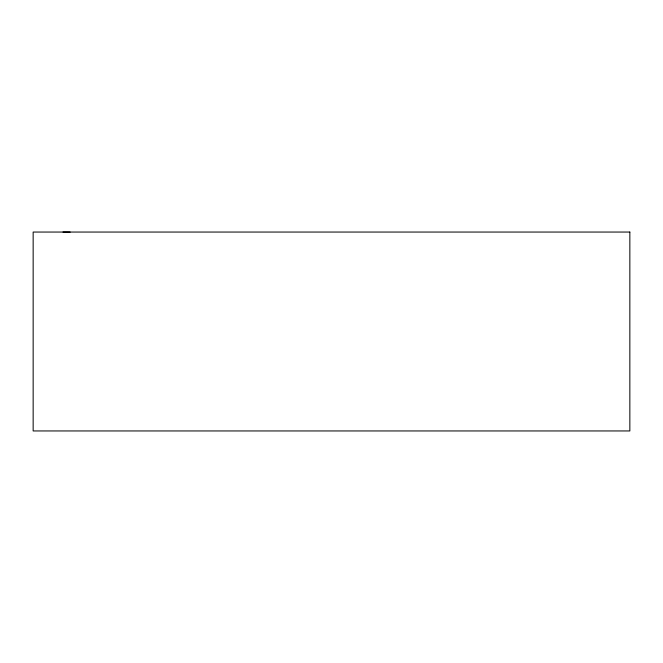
<?xml version="1.0" encoding="UTF-8"?>
<svg xmlns="http://www.w3.org/2000/svg" width="663" height="663" viewBox="0 0 663 663"><rect width="100%" height="100%" fill="white"/><g stroke="black" fill="none" stroke-linecap="round" stroke-linejoin="round"><path stroke-width="0.99" d="M62.985 232.05A749.853 749.853 0 0 1 70.154 232.083M629.85 232.05L33.15 232.05L33.15 430.95L629.85 430.95L629.85 232.05"/></g></svg>
